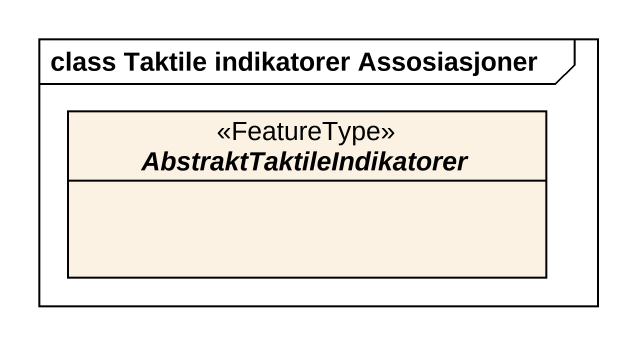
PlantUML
@startuml
mainframe class Taktile indikatorer Assosiasjoner
hide circle
hide empty members
abstract class AbstraktTaktileIndikatorer <<FeatureType>>
@enduml
